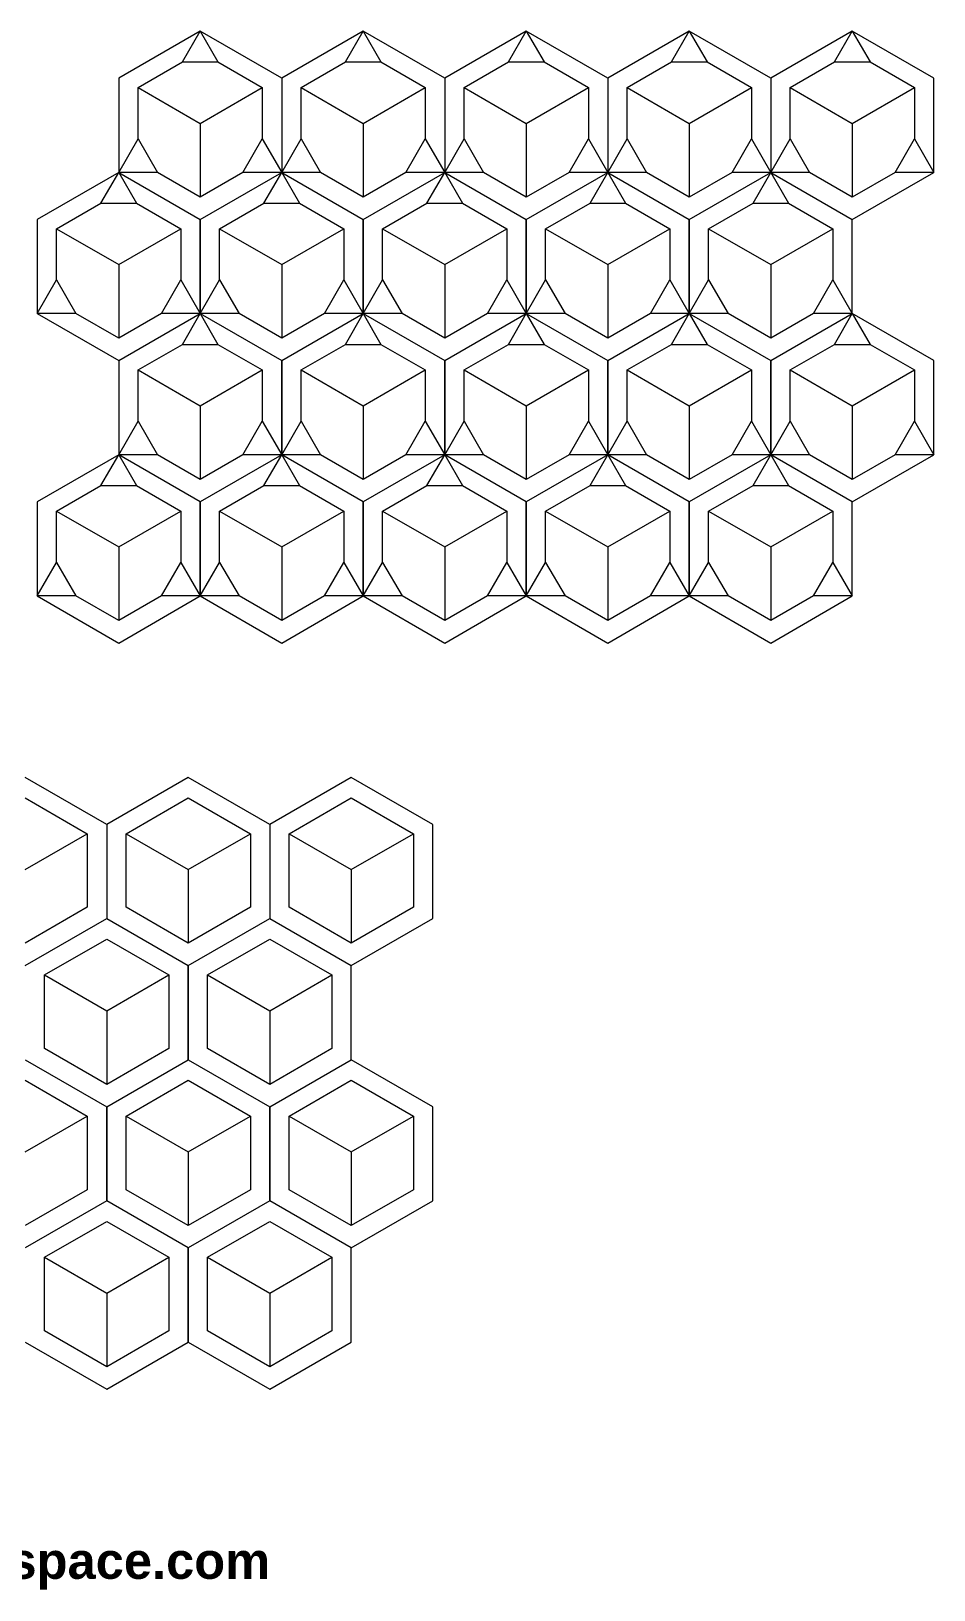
# Model space of a CAD drawing. Header units: millimetres. Extents: x -95 to 101, y -18 to 157.
# Drawn here: x 0.9 to 100.5, y -18.2 to 153.8 of the extents above; entities that cross this region are included whole.
import ezdxf

# ---------------------------------------------------------------- set-up
doc = ezdxf.new("R2010")
doc.units = ezdxf.units.MM
doc.header["$MEASUREMENT"] = 0
doc.layers.add('Default', color=7, linetype='Continuous')

msp = doc.modelspace()

# ---------------------------------------------------------------- linework, layer by layer
at = {"layer": 'Default', "lineweight": 9}
for points in [[(19.55, 153.83), (19.55, 153.83), (10.55, 148.64), (10.55, 148.64)], [(17.59, 150.44), (17.59, 150.44), (19.55, 153.83), (19.55, 153.83)], [(19.55, 153.83), (19.55, 153.83), (21.51, 150.44), (21.51, 150.44)], [(28.54, 148.64), (28.54, 148.64), (19.55, 153.83), (19.55, 153.83)], [(37.54, 153.83), (37.54, 153.83), (28.54, 148.64), (28.54, 148.64)], [(35.58, 150.44), (35.58, 150.44), (37.54, 153.83), (37.54, 153.83)], [(37.54, 153.83), (37.54, 153.83), (39.5, 150.44), (39.5, 150.44)], [(46.53, 148.64), (46.53, 148.64), (37.54, 153.83), (37.54, 153.83)], [(55.53, 153.83), (55.53, 153.83), (46.53, 148.64), (46.53, 148.64)], [(53.57, 150.44), (53.57, 150.44), (55.53, 153.83), (55.53, 153.83)], [(55.53, 153.83), (55.53, 153.83), (57.49, 150.44), (57.49, 150.44)], [(64.53, 148.64), (64.53, 148.64), (55.53, 153.83), (55.53, 153.83)], [(73.52, 153.83), (73.52, 153.83), (64.53, 148.64), (64.53, 148.64)], [(71.56, 150.44), (71.56, 150.44), (73.52, 153.83), (73.52, 153.83)], [(73.52, 153.83), (73.52, 153.83), (75.48, 150.44), (75.48, 150.44)], [(82.52, 148.64), (82.52, 148.64), (73.52, 153.83), (73.52, 153.83)], [(91.51, 153.83), (91.51, 153.83), (82.52, 148.64), (82.52, 148.64)], [(89.55, 150.44), (89.55, 150.44), (91.51, 153.83), (91.51, 153.83)], [(91.51, 153.83), (91.51, 153.83), (93.47, 150.44), (93.47, 150.44)], [(100.51, 148.64), (100.51, 148.64), (91.51, 153.83), (91.51, 153.83)], [(12.69, 147.61), (12.69, 147.61), (17.59, 150.44), (17.59, 150.44)], [(17.59, 150.44), (17.59, 150.44), (21.51, 150.44), (21.51, 150.44)], [(21.51, 150.44), (21.51, 150.44), (26.4, 147.61), (26.4, 147.61)], [(30.68, 147.61), (30.68, 147.61), (35.58, 150.44), (35.58, 150.44)], [(35.58, 150.44), (35.58, 150.44), (39.5, 150.44), (39.5, 150.44)], [(39.5, 150.44), (39.5, 150.44), (44.39, 147.61), (44.39, 147.61)], [(48.67, 147.61), (48.67, 147.61), (53.57, 150.44), (53.57, 150.44)], [(53.57, 150.44), (53.57, 150.44), (57.49, 150.44), (57.49, 150.44)], [(57.49, 150.44), (57.49, 150.44), (62.39, 147.61), (62.39, 147.61)], [(66.67, 147.61), (66.67, 147.61), (71.56, 150.44), (71.56, 150.44)], [(71.56, 150.44), (71.56, 150.44), (75.48, 150.44), (75.48, 150.44)], [(75.48, 150.44), (75.48, 150.44), (80.38, 147.61), (80.38, 147.61)], [(84.66, 147.61), (84.66, 147.61), (89.55, 150.44), (89.55, 150.44)], [(89.55, 150.44), (89.55, 150.44), (93.47, 150.44), (93.47, 150.44)], [(93.47, 150.44), (93.47, 150.44), (98.37, 147.61), (98.37, 147.61)], [(10.55, 148.64), (10.55, 148.64), (10.55, 138.25), (10.55, 138.25)], [(28.54, 148.64), (28.54, 148.64), (28.54, 138.25), (28.54, 138.25)], [(46.53, 148.64), (46.53, 148.64), (46.53, 138.25), (46.53, 138.25)], [(64.53, 148.64), (64.53, 148.64), (64.53, 138.25), (64.53, 138.25)], [(82.52, 148.64), (82.52, 148.64), (82.52, 138.25), (82.52, 138.25)], [(100.51, 138.25), (100.51, 138.25), (100.51, 148.64), (100.51, 148.64)], [(12.69, 141.96), (12.69, 141.96), (12.69, 147.61), (12.69, 147.61)], [(12.69, 147.61), (12.69, 147.61), (19.55, 143.65), (19.55, 143.65)], [(19.55, 143.65), (19.55, 143.65), (26.4, 147.61), (26.4, 147.61)], [(26.4, 147.61), (26.4, 147.61), (26.4, 141.96), (26.4, 141.96)], [(30.68, 141.96), (30.68, 141.96), (30.68, 147.61), (30.68, 147.61)], [(30.68, 147.61), (30.68, 147.61), (37.54, 143.65), (37.54, 143.65)], [(37.54, 143.65), (37.54, 143.65), (44.39, 147.61), (44.39, 147.61)], [(44.39, 147.61), (44.39, 147.61), (44.39, 141.96), (44.39, 141.96)], [(48.67, 141.96), (48.67, 141.96), (48.67, 147.61), (48.67, 147.61)], [(48.67, 147.61), (48.67, 147.61), (55.53, 143.65), (55.53, 143.65)], [(55.53, 143.65), (55.53, 143.65), (62.39, 147.61), (62.39, 147.61)], [(62.39, 147.61), (62.39, 147.61), (62.39, 141.96), (62.39, 141.96)], [(66.67, 141.96), (66.67, 141.96), (66.67, 147.61), (66.67, 147.61)], [(66.67, 147.61), (66.67, 147.61), (73.52, 143.65), (73.52, 143.65)], [(73.52, 143.65), (73.52, 143.65), (80.38, 147.61), (80.38, 147.61)], [(80.38, 147.61), (80.38, 147.61), (80.38, 141.96), (80.38, 141.96)], [(84.66, 141.96), (84.66, 141.96), (84.66, 147.61), (84.66, 147.61)], [(84.66, 147.61), (84.66, 147.61), (91.51, 143.65), (91.51, 143.65)], [(91.51, 143.65), (91.51, 143.65), (98.37, 147.61), (98.37, 147.61)], [(98.37, 147.61), (98.37, 147.61), (98.37, 141.96), (98.37, 141.96)], [(19.55, 143.65), (19.55, 143.65), (19.55, 135.53), (19.55, 135.53)], [(37.54, 143.65), (37.54, 143.65), (37.54, 135.53), (37.54, 135.53)], [(55.53, 143.65), (55.53, 143.65), (55.53, 135.53), (55.53, 135.53)], [(73.52, 143.65), (73.52, 143.65), (73.52, 135.53), (73.52, 135.53)], [(91.51, 143.65), (91.51, 143.65), (91.51, 135.53), (91.51, 135.53)], [(10.55, 138.25), (10.55, 138.25), (12.69, 141.96), (12.69, 141.96)], [(12.69, 141.96), (12.69, 141.96), (14.83, 138.25), (14.83, 138.25)], [(24.26, 138.25), (24.26, 138.25), (26.4, 141.96), (26.4, 141.96)], [(26.4, 141.96), (26.4, 141.96), (28.54, 138.25), (28.54, 138.25)], [(28.54, 138.25), (28.54, 138.25), (30.68, 141.96), (30.68, 141.96)], [(30.68, 141.96), (30.68, 141.96), (32.82, 138.25), (32.82, 138.25)], [(42.25, 138.25), (42.25, 138.25), (44.39, 141.96), (44.39, 141.96)], [(44.39, 141.96), (44.39, 141.96), (46.53, 138.25), (46.53, 138.25)], [(46.53, 138.25), (46.53, 138.25), (48.67, 141.96), (48.67, 141.96)], [(48.67, 141.96), (48.67, 141.96), (50.81, 138.25), (50.81, 138.25)], [(60.25, 138.25), (60.25, 138.25), (62.39, 141.96), (62.39, 141.96)], [(62.39, 141.96), (62.39, 141.96), (64.53, 138.25), (64.53, 138.25)], [(64.53, 138.25), (64.53, 138.25), (66.67, 141.96), (66.67, 141.96)], [(66.67, 141.96), (66.67, 141.96), (68.81, 138.25), (68.81, 138.25)], [(78.24, 138.25), (78.24, 138.25), (80.38, 141.96), (80.38, 141.96)], [(80.38, 141.96), (80.38, 141.96), (82.52, 138.25), (82.52, 138.25)], [(82.52, 138.25), (82.52, 138.25), (84.66, 141.96), (84.66, 141.96)], [(84.66, 141.96), (84.66, 141.96), (86.8, 138.25), (86.8, 138.25)], [(96.23, 138.25), (96.23, 138.25), (98.37, 141.96), (98.37, 141.96)], [(98.37, 141.96), (98.37, 141.96), (100.51, 138.25), (100.51, 138.25)], [(10.55, 138.25), (10.55, 138.25), (1.56, 133.06), (1.56, 133.06)], [(8.59, 134.86), (8.59, 134.86), (10.55, 138.25), (10.55, 138.25)], [(10.55, 138.25), (10.55, 138.25), (19.55, 133.06), (19.55, 133.06)], [(14.83, 138.25), (14.83, 138.25), (10.55, 138.25), (10.55, 138.25)], [(10.55, 138.25), (10.55, 138.25), (12.51, 134.86), (12.51, 134.86)], [(19.55, 135.53), (19.55, 135.53), (14.83, 138.25), (14.83, 138.25)], [(19.55, 133.06), (19.55, 133.06), (28.54, 138.25), (28.54, 138.25)], [(24.26, 138.25), (24.26, 138.25), (19.55, 135.53), (19.55, 135.53)], [(28.54, 138.25), (28.54, 138.25), (24.26, 138.25), (24.26, 138.25)], [(26.58, 134.86), (26.58, 134.86), (28.54, 138.25), (28.54, 138.25)], [(28.54, 138.25), (28.54, 138.25), (37.54, 133.06), (37.54, 133.06)], [(32.82, 138.25), (32.82, 138.25), (28.54, 138.25), (28.54, 138.25)], [(28.54, 138.25), (28.54, 138.25), (30.5, 134.86), (30.5, 134.86)], [(37.54, 135.53), (37.54, 135.53), (32.82, 138.25), (32.82, 138.25)], [(37.54, 133.06), (37.54, 133.06), (46.53, 138.25), (46.53, 138.25)], [(42.25, 138.25), (42.25, 138.25), (37.54, 135.53), (37.54, 135.53)], [(46.53, 138.25), (46.53, 138.25), (42.25, 138.25), (42.25, 138.25)], [(44.57, 134.86), (44.57, 134.86), (46.53, 138.25), (46.53, 138.25)], [(46.53, 138.25), (46.53, 138.25), (55.53, 133.06), (55.53, 133.06)], [(50.81, 138.25), (50.81, 138.25), (46.53, 138.25), (46.53, 138.25)], [(46.53, 138.25), (46.53, 138.25), (48.49, 134.86), (48.49, 134.86)], [(55.53, 135.53), (55.53, 135.53), (50.81, 138.25), (50.81, 138.25)], [(55.53, 133.06), (55.53, 133.06), (64.53, 138.25), (64.53, 138.25)], [(60.25, 138.25), (60.25, 138.25), (55.53, 135.53), (55.53, 135.53)], [(64.53, 138.25), (64.53, 138.25), (60.25, 138.25), (60.25, 138.25)], [(62.57, 134.86), (62.57, 134.86), (64.53, 138.25), (64.53, 138.25)], [(64.53, 138.25), (64.53, 138.25), (73.52, 133.06), (73.52, 133.06)], [(68.81, 138.25), (68.81, 138.25), (64.53, 138.25), (64.53, 138.25)], [(64.53, 138.25), (64.53, 138.25), (66.49, 134.86), (66.49, 134.86)], [(73.52, 135.53), (73.52, 135.53), (68.81, 138.25), (68.81, 138.25)], [(73.52, 133.06), (73.52, 133.06), (82.52, 138.25), (82.52, 138.25)], [(78.24, 138.25), (78.24, 138.25), (73.52, 135.53), (73.52, 135.53)], [(82.52, 138.25), (82.52, 138.25), (78.24, 138.25), (78.24, 138.25)], [(80.56, 134.86), (80.56, 134.86), (82.52, 138.25), (82.52, 138.25)], [(82.52, 138.25), (82.52, 138.25), (91.51, 133.06), (91.51, 133.06)], [(86.8, 138.25), (86.8, 138.25), (82.52, 138.25), (82.52, 138.25)], [(82.52, 138.25), (82.52, 138.25), (84.48, 134.86), (84.48, 134.86)], [(91.51, 135.53), (91.51, 135.53), (86.8, 138.25), (86.8, 138.25)], [(96.23, 138.25), (96.23, 138.25), (91.51, 135.53), (91.51, 135.53)], [(91.51, 133.06), (91.51, 133.06), (100.51, 138.25), (100.51, 138.25)], [(100.51, 138.25), (100.51, 138.25), (96.23, 138.25), (96.23, 138.25)], [(3.7, 132.03), (3.7, 132.03), (8.59, 134.86), (8.59, 134.86)], [(8.59, 134.86), (8.59, 134.86), (12.51, 134.86), (12.51, 134.86)], [(12.51, 134.86), (12.51, 134.86), (17.41, 132.03), (17.41, 132.03)], [(21.69, 132.03), (21.69, 132.03), (26.58, 134.86), (26.58, 134.86)], [(26.58, 134.86), (26.58, 134.86), (30.5, 134.86), (30.5, 134.86)], [(30.5, 134.86), (30.5, 134.86), (35.4, 132.03), (35.4, 132.03)], [(39.68, 132.03), (39.68, 132.03), (44.57, 134.86), (44.57, 134.86)], [(44.57, 134.86), (44.57, 134.86), (48.49, 134.86), (48.49, 134.86)], [(48.49, 134.86), (48.49, 134.86), (53.39, 132.03), (53.39, 132.03)], [(57.67, 132.03), (57.67, 132.03), (62.57, 134.86), (62.57, 134.86)], [(62.57, 134.86), (62.57, 134.86), (66.49, 134.86), (66.49, 134.86)], [(66.49, 134.86), (66.49, 134.86), (71.38, 132.03), (71.38, 132.03)], [(75.66, 132.03), (75.66, 132.03), (80.56, 134.86), (80.56, 134.86)], [(80.56, 134.86), (80.56, 134.86), (84.48, 134.86), (84.48, 134.86)], [(84.48, 134.86), (84.48, 134.86), (89.37, 132.03), (89.37, 132.03)], [(1.56, 133.06), (1.56, 133.06), (1.56, 122.67), (1.56, 122.67)], [(19.55, 122.67), (19.55, 122.67), (19.55, 133.06), (19.55, 133.06)], [(19.55, 133.06), (19.55, 133.06), (19.55, 122.67), (19.55, 122.67)], [(37.54, 122.67), (37.54, 122.67), (37.54, 133.06), (37.54, 133.06)], [(37.54, 133.06), (37.54, 133.06), (37.54, 122.67), (37.54, 122.67)], [(55.53, 122.67), (55.53, 122.67), (55.53, 133.06), (55.53, 133.06)], [(55.53, 133.06), (55.53, 133.06), (55.53, 122.67), (55.53, 122.67)], [(73.52, 122.67), (73.52, 122.67), (73.52, 133.06), (73.52, 133.06)], [(73.52, 133.06), (73.52, 133.06), (73.52, 122.67), (73.52, 122.67)], [(91.51, 122.67), (91.51, 122.67), (91.51, 133.06), (91.51, 133.06)], [(3.7, 126.38), (3.7, 126.38), (3.7, 132.03), (3.7, 132.03)], [(3.7, 132.03), (3.7, 132.03), (10.55, 128.07), (10.55, 128.07)], [(10.55, 128.07), (10.55, 128.07), (17.41, 132.03), (17.41, 132.03)], [(17.41, 132.03), (17.41, 132.03), (17.41, 126.38), (17.41, 126.38)], [(21.69, 126.38), (21.69, 126.38), (21.69, 132.03), (21.69, 132.03)], [(21.69, 132.03), (21.69, 132.03), (28.54, 128.07), (28.54, 128.07)], [(28.54, 128.07), (28.54, 128.07), (35.4, 132.03), (35.4, 132.03)], [(35.4, 132.03), (35.4, 132.03), (35.4, 126.38), (35.4, 126.38)], [(39.68, 126.38), (39.68, 126.38), (39.68, 132.03), (39.68, 132.03)], [(39.68, 132.03), (39.68, 132.03), (46.53, 128.07), (46.53, 128.07)], [(46.53, 128.07), (46.53, 128.07), (53.39, 132.03), (53.39, 132.03)], [(53.39, 132.03), (53.39, 132.03), (53.39, 126.38), (53.39, 126.38)], [(57.67, 126.38), (57.67, 126.38), (57.67, 132.03), (57.67, 132.03)], [(57.67, 132.03), (57.67, 132.03), (64.53, 128.07), (64.53, 128.07)], [(64.53, 128.07), (64.53, 128.07), (71.38, 132.03), (71.38, 132.03)], [(71.38, 132.03), (71.38, 132.03), (71.38, 126.38), (71.38, 126.38)], [(75.66, 126.38), (75.66, 126.38), (75.66, 132.03), (75.66, 132.03)], [(75.66, 132.03), (75.66, 132.03), (82.52, 128.07), (82.52, 128.07)], [(82.52, 128.07), (82.52, 128.07), (89.37, 132.03), (89.37, 132.03)], [(89.37, 132.03), (89.37, 132.03), (89.37, 126.38), (89.37, 126.38)], [(10.55, 128.07), (10.55, 128.07), (10.55, 119.95), (10.55, 119.95)], [(28.54, 128.07), (28.54, 128.07), (28.54, 119.95), (28.54, 119.95)], [(46.53, 128.07), (46.53, 128.07), (46.53, 119.95), (46.53, 119.95)], [(64.53, 128.07), (64.53, 128.07), (64.53, 119.95), (64.53, 119.95)], [(82.52, 128.07), (82.52, 128.07), (82.52, 119.95), (82.52, 119.95)], [(1.56, 122.67), (1.56, 122.67), (3.7, 126.38), (3.7, 126.38)], [(3.7, 126.38), (3.7, 126.38), (5.84, 122.67), (5.84, 122.67)], [(15.27, 122.67), (15.27, 122.67), (17.41, 126.38), (17.41, 126.38)], [(17.41, 126.38), (17.41, 126.38), (19.55, 122.67), (19.55, 122.67)], [(19.55, 122.67), (19.55, 122.67), (21.69, 126.38), (21.69, 126.38)], [(21.69, 126.38), (21.69, 126.38), (23.83, 122.67), (23.83, 122.67)], [(33.26, 122.67), (33.26, 122.67), (35.4, 126.38), (35.4, 126.38)], [(35.4, 126.38), (35.4, 126.38), (37.54, 122.67), (37.54, 122.67)], [(37.54, 122.67), (37.54, 122.67), (39.68, 126.38), (39.68, 126.38)], [(39.68, 126.38), (39.68, 126.38), (41.82, 122.67), (41.82, 122.67)], [(51.25, 122.67), (51.25, 122.67), (53.39, 126.38), (53.39, 126.38)], [(53.39, 126.38), (53.39, 126.38), (55.53, 122.67), (55.53, 122.67)], [(55.53, 122.67), (55.53, 122.67), (57.67, 126.38), (57.67, 126.38)], [(57.67, 126.38), (57.67, 126.38), (59.81, 122.67), (59.81, 122.67)], [(69.24, 122.67), (69.24, 122.67), (71.38, 126.38), (71.38, 126.38)], [(71.38, 126.38), (71.38, 126.38), (73.52, 122.67), (73.52, 122.67)], [(73.52, 122.67), (73.52, 122.67), (75.66, 126.38), (75.66, 126.38)], [(75.66, 126.38), (75.66, 126.38), (77.8, 122.67), (77.8, 122.67)], [(87.23, 122.67), (87.23, 122.67), (89.37, 126.38), (89.37, 126.38)], [(89.37, 126.38), (89.37, 126.38), (91.51, 122.67), (91.51, 122.67)], [(5.84, 122.67), (5.84, 122.67), (1.56, 122.67), (1.56, 122.67)], [(1.56, 122.67), (1.56, 122.67), (10.55, 117.47), (10.55, 117.47)], [(10.55, 119.95), (10.55, 119.95), (5.84, 122.67), (5.84, 122.67)], [(10.55, 117.47), (10.55, 117.47), (19.55, 122.67), (19.55, 122.67)], [(15.27, 122.67), (15.27, 122.67), (10.55, 119.95), (10.55, 119.95)], [(19.55, 122.67), (19.55, 122.67), (15.27, 122.67), (15.27, 122.67)], [(17.59, 119.27), (17.59, 119.27), (19.55, 122.67), (19.55, 122.67)], [(19.55, 122.67), (19.55, 122.67), (28.54, 117.47), (28.54, 117.47)], [(23.83, 122.67), (23.83, 122.67), (19.55, 122.67), (19.55, 122.67)], [(19.55, 122.67), (19.55, 122.67), (21.51, 119.27), (21.51, 119.27)], [(28.54, 119.95), (28.54, 119.95), (23.83, 122.67), (23.83, 122.67)], [(28.54, 117.47), (28.54, 117.47), (37.54, 122.67), (37.54, 122.67)], [(33.26, 122.67), (33.26, 122.67), (28.54, 119.95), (28.54, 119.95)], [(37.54, 122.67), (37.54, 122.67), (33.26, 122.67), (33.26, 122.67)], [(35.58, 119.27), (35.58, 119.27), (37.54, 122.67), (37.54, 122.67)], [(37.54, 122.67), (37.54, 122.67), (46.53, 117.47), (46.53, 117.47)], [(41.82, 122.67), (41.82, 122.67), (37.54, 122.67), (37.54, 122.67)], [(37.54, 122.67), (37.54, 122.67), (39.5, 119.27), (39.5, 119.27)], [(46.53, 119.95), (46.53, 119.95), (41.82, 122.67), (41.82, 122.67)], [(46.53, 117.47), (46.53, 117.47), (55.53, 122.67), (55.53, 122.67)], [(51.25, 122.67), (51.25, 122.67), (46.53, 119.95), (46.53, 119.95)], [(55.53, 122.67), (55.53, 122.67), (51.25, 122.67), (51.25, 122.67)], [(53.57, 119.27), (53.57, 119.27), (55.53, 122.67), (55.53, 122.67)], [(55.53, 122.67), (55.53, 122.67), (64.53, 117.47), (64.53, 117.47)], [(59.81, 122.67), (59.81, 122.67), (55.53, 122.67), (55.53, 122.67)], [(55.53, 122.67), (55.53, 122.67), (57.49, 119.27), (57.49, 119.27)], [(64.53, 119.95), (64.53, 119.95), (59.81, 122.67), (59.81, 122.67)], [(64.53, 117.47), (64.53, 117.47), (73.52, 122.67), (73.52, 122.67)], [(69.24, 122.67), (69.24, 122.67), (64.53, 119.95), (64.53, 119.95)], [(73.52, 122.67), (73.52, 122.67), (69.24, 122.67), (69.24, 122.67)], [(71.56, 119.27), (71.56, 119.27), (73.52, 122.67), (73.52, 122.67)], [(73.52, 122.67), (73.52, 122.67), (82.52, 117.47), (82.52, 117.47)], [(77.8, 122.67), (77.8, 122.67), (73.52, 122.67), (73.52, 122.67)], [(73.52, 122.67), (73.52, 122.67), (75.48, 119.27), (75.48, 119.27)], [(82.52, 119.95), (82.52, 119.95), (77.8, 122.67), (77.8, 122.67)], [(82.52, 117.47), (82.52, 117.47), (91.51, 122.67), (91.51, 122.67)], [(87.23, 122.67), (87.23, 122.67), (82.52, 119.95), (82.52, 119.95)], [(91.51, 122.67), (91.51, 122.67), (87.23, 122.67), (87.23, 122.67)], [(89.55, 119.27), (89.55, 119.27), (91.51, 122.67), (91.51, 122.67)], [(91.51, 122.67), (91.51, 122.67), (93.47, 119.27), (93.47, 119.27)], [(100.51, 117.47), (100.51, 117.47), (91.51, 122.67), (91.51, 122.67)], [(12.69, 116.45), (12.69, 116.45), (17.59, 119.27), (17.59, 119.27)], [(17.59, 119.27), (17.59, 119.27), (21.51, 119.27), (21.51, 119.27)], [(21.51, 119.27), (21.51, 119.27), (26.4, 116.45), (26.4, 116.45)], [(30.68, 116.45), (30.68, 116.45), (35.58, 119.27), (35.58, 119.27)], [(35.58, 119.27), (35.58, 119.27), (39.5, 119.27), (39.5, 119.27)], [(39.5, 119.27), (39.5, 119.27), (44.39, 116.45), (44.39, 116.45)], [(48.67, 116.45), (48.67, 116.45), (53.57, 119.27), (53.57, 119.27)], [(53.57, 119.27), (53.57, 119.27), (57.49, 119.27), (57.49, 119.27)], [(57.49, 119.27), (57.49, 119.27), (62.39, 116.45), (62.39, 116.45)], [(66.67, 116.45), (66.67, 116.45), (71.56, 119.27), (71.56, 119.27)], [(71.56, 119.27), (71.56, 119.27), (75.48, 119.27), (75.48, 119.27)], [(75.48, 119.27), (75.48, 119.27), (80.38, 116.45), (80.38, 116.45)], [(84.66, 116.45), (84.66, 116.45), (89.55, 119.27), (89.55, 119.27)], [(89.55, 119.27), (89.55, 119.27), (93.47, 119.27), (93.47, 119.27)], [(93.47, 119.27), (93.47, 119.27), (98.37, 116.45), (98.37, 116.45)], [(10.55, 117.47), (10.55, 117.47), (10.55, 107.09), (10.55, 107.09)], [(28.54, 107.09), (28.54, 107.09), (28.54, 117.47), (28.54, 117.47)], [(28.54, 117.47), (28.54, 117.47), (28.54, 107.09), (28.54, 107.09)], [(46.53, 107.09), (46.53, 107.09), (46.53, 117.47), (46.53, 117.47)], [(46.53, 117.47), (46.53, 117.47), (46.53, 107.09), (46.53, 107.09)], [(64.53, 107.09), (64.53, 107.09), (64.53, 117.47), (64.53, 117.47)], [(64.53, 117.47), (64.53, 117.47), (64.53, 107.09), (64.53, 107.09)], [(82.52, 107.09), (82.52, 107.09), (82.52, 117.47), (82.52, 117.47)], [(82.52, 117.47), (82.52, 117.47), (82.52, 107.09), (82.52, 107.09)], [(100.51, 107.09), (100.51, 107.09), (100.51, 117.47), (100.51, 117.47)], [(12.69, 110.79), (12.69, 110.79), (12.69, 116.45), (12.69, 116.45)], [(12.69, 116.45), (12.69, 116.45), (19.55, 112.49), (19.55, 112.49)], [(19.55, 112.49), (19.55, 112.49), (26.4, 116.45), (26.4, 116.45)], [(26.4, 116.45), (26.4, 116.45), (26.4, 110.79), (26.4, 110.79)], [(30.68, 110.79), (30.68, 110.79), (30.68, 116.45), (30.68, 116.45)], [(30.68, 116.45), (30.68, 116.45), (37.54, 112.49), (37.54, 112.49)], [(37.54, 112.49), (37.54, 112.49), (44.39, 116.45), (44.39, 116.45)], [(44.39, 116.45), (44.39, 116.45), (44.39, 110.79), (44.39, 110.79)], [(48.67, 110.79), (48.67, 110.79), (48.67, 116.45), (48.67, 116.45)], [(48.67, 116.45), (48.67, 116.45), (55.53, 112.49), (55.53, 112.49)], [(55.53, 112.49), (55.53, 112.49), (62.39, 116.45), (62.39, 116.45)], [(62.39, 116.45), (62.39, 116.45), (62.39, 110.79), (62.39, 110.79)], [(66.67, 110.79), (66.67, 110.79), (66.67, 116.45), (66.67, 116.45)], [(66.67, 116.45), (66.67, 116.45), (73.52, 112.49), (73.52, 112.49)], [(73.52, 112.49), (73.52, 112.49), (80.38, 116.45), (80.38, 116.45)], [(80.38, 116.45), (80.38, 116.45), (80.38, 110.79), (80.38, 110.79)], [(84.66, 110.79), (84.66, 110.79), (84.66, 116.45), (84.66, 116.45)], [(84.66, 116.45), (84.66, 116.45), (91.51, 112.49), (91.51, 112.49)], [(91.51, 112.49), (91.51, 112.49), (98.37, 116.45), (98.37, 116.45)], [(98.37, 116.45), (98.37, 116.45), (98.37, 110.79), (98.37, 110.79)], [(19.55, 112.49), (19.55, 112.49), (19.55, 104.37), (19.55, 104.37)], [(37.54, 112.49), (37.54, 112.49), (37.54, 104.37), (37.54, 104.37)], [(55.53, 112.49), (55.53, 112.49), (55.53, 104.37), (55.53, 104.37)], [(73.52, 112.49), (73.52, 112.49), (73.52, 104.37), (73.52, 104.37)], [(91.51, 112.49), (91.51, 112.49), (91.51, 104.37), (91.51, 104.37)], [(10.55, 107.09), (10.55, 107.09), (12.69, 110.79), (12.69, 110.79)], [(12.69, 110.79), (12.69, 110.79), (14.83, 107.09), (14.83, 107.09)], [(24.26, 107.09), (24.26, 107.09), (26.4, 110.79), (26.4, 110.79)], [(26.4, 110.79), (26.4, 110.79), (28.54, 107.09), (28.54, 107.09)], [(28.54, 107.09), (28.54, 107.09), (30.68, 110.79), (30.68, 110.79)], [(30.68, 110.79), (30.68, 110.79), (32.82, 107.09), (32.82, 107.09)], [(42.25, 107.09), (42.25, 107.09), (44.39, 110.79), (44.39, 110.79)], [(44.39, 110.79), (44.39, 110.79), (46.53, 107.09), (46.53, 107.09)], [(46.53, 107.09), (46.53, 107.09), (48.67, 110.79), (48.67, 110.79)], [(48.67, 110.79), (48.67, 110.79), (50.81, 107.09), (50.81, 107.09)], [(60.25, 107.09), (60.25, 107.09), (62.39, 110.79), (62.39, 110.79)], [(62.39, 110.79), (62.39, 110.79), (64.53, 107.09), (64.53, 107.09)], [(64.53, 107.09), (64.53, 107.09), (66.67, 110.79), (66.67, 110.79)], [(66.67, 110.79), (66.67, 110.79), (68.81, 107.09), (68.81, 107.09)], [(78.24, 107.09), (78.24, 107.09), (80.38, 110.79), (80.38, 110.79)], [(80.38, 110.79), (80.38, 110.79), (82.52, 107.09), (82.52, 107.09)], [(82.52, 107.09), (82.52, 107.09), (84.66, 110.79), (84.66, 110.79)], [(84.66, 110.79), (84.66, 110.79), (86.8, 107.09), (86.8, 107.09)], [(96.23, 107.09), (96.23, 107.09), (98.37, 110.79), (98.37, 110.79)], [(98.37, 110.79), (98.37, 110.79), (100.51, 107.09), (100.51, 107.09)], [(10.55, 107.09), (10.55, 107.09), (1.56, 101.89), (1.56, 101.89)], [(8.59, 103.69), (8.59, 103.69), (10.55, 107.09), (10.55, 107.09)], [(19.55, 101.89), (19.55, 101.89), (10.55, 107.09), (10.55, 107.09)], [(14.83, 107.09), (14.83, 107.09), (10.55, 107.09), (10.55, 107.09)], [(10.55, 107.09), (10.55, 107.09), (12.51, 103.69), (12.51, 103.69)], [(19.55, 104.37), (19.55, 104.37), (14.83, 107.09), (14.83, 107.09)], [(28.54, 107.09), (28.54, 107.09), (19.55, 101.89), (19.55, 101.89)], [(24.26, 107.09), (24.26, 107.09), (19.55, 104.37), (19.55, 104.37)], [(28.54, 107.09), (28.54, 107.09), (24.26, 107.09), (24.26, 107.09)], [(26.58, 103.69), (26.58, 103.69), (28.54, 107.09), (28.54, 107.09)], [(37.54, 101.89), (37.54, 101.89), (28.54, 107.09), (28.54, 107.09)], [(32.82, 107.09), (32.82, 107.09), (28.54, 107.09), (28.54, 107.09)], [(28.54, 107.09), (28.54, 107.09), (30.5, 103.69), (30.5, 103.69)], [(37.54, 104.37), (37.54, 104.37), (32.82, 107.09), (32.82, 107.09)], [(46.53, 107.09), (46.53, 107.09), (37.54, 101.89), (37.54, 101.89)], [(42.25, 107.09), (42.25, 107.09), (37.54, 104.37), (37.54, 104.37)], [(46.53, 107.09), (46.53, 107.09), (42.25, 107.09), (42.25, 107.09)], [(44.57, 103.69), (44.57, 103.69), (46.53, 107.09), (46.53, 107.09)], [(55.53, 101.89), (55.53, 101.89), (46.53, 107.09), (46.53, 107.09)], [(50.81, 107.09), (50.81, 107.09), (46.53, 107.09), (46.53, 107.09)], [(46.53, 107.09), (46.53, 107.09), (48.49, 103.69), (48.49, 103.69)], [(55.53, 104.37), (55.53, 104.37), (50.81, 107.09), (50.81, 107.09)], [(64.53, 107.09), (64.53, 107.09), (55.53, 101.89), (55.53, 101.89)], [(60.25, 107.09), (60.25, 107.09), (55.53, 104.37), (55.53, 104.37)], [(64.53, 107.09), (64.53, 107.09), (60.25, 107.09), (60.25, 107.09)], [(62.57, 103.69), (62.57, 103.69), (64.53, 107.09), (64.53, 107.09)], [(73.52, 101.89), (73.52, 101.89), (64.53, 107.09), (64.53, 107.09)], [(68.81, 107.09), (68.81, 107.09), (64.53, 107.09), (64.53, 107.09)], [(64.53, 107.09), (64.53, 107.09), (66.49, 103.69), (66.49, 103.69)], [(73.52, 104.37), (73.52, 104.37), (68.81, 107.09), (68.81, 107.09)], [(82.52, 107.09), (82.52, 107.09), (73.52, 101.89), (73.52, 101.89)], [(78.24, 107.09), (78.24, 107.09), (73.52, 104.37), (73.52, 104.37)], [(82.52, 107.09), (82.52, 107.09), (78.24, 107.09), (78.24, 107.09)], [(80.56, 103.69), (80.56, 103.69), (82.52, 107.09), (82.52, 107.09)], [(91.51, 101.89), (91.51, 101.89), (82.52, 107.09), (82.52, 107.09)], [(86.8, 107.09), (86.8, 107.09), (82.52, 107.09), (82.52, 107.09)], [(82.52, 107.09), (82.52, 107.09), (84.48, 103.69), (84.48, 103.69)], [(91.51, 104.37), (91.51, 104.37), (86.8, 107.09), (86.8, 107.09)], [(96.23, 107.09), (96.23, 107.09), (91.51, 104.37), (91.51, 104.37)], [(91.51, 101.89), (91.51, 101.89), (100.51, 107.09), (100.51, 107.09)], [(100.51, 107.09), (100.51, 107.09), (96.23, 107.09), (96.23, 107.09)], [(3.7, 100.87), (3.7, 100.87), (8.59, 103.69), (8.59, 103.69)], [(8.59, 103.69), (8.59, 103.69), (12.51, 103.69), (12.51, 103.69)], [(12.51, 103.69), (12.51, 103.69), (17.41, 100.87), (17.41, 100.87)], [(21.69, 100.87), (21.69, 100.87), (26.58, 103.69), (26.58, 103.69)], [(26.58, 103.69), (26.58, 103.69), (30.5, 103.69), (30.5, 103.69)], [(30.5, 103.69), (30.5, 103.69), (35.4, 100.87), (35.4, 100.87)], [(39.68, 100.87), (39.68, 100.87), (44.57, 103.69), (44.57, 103.69)], [(44.57, 103.69), (44.57, 103.69), (48.49, 103.69), (48.49, 103.69)], [(48.49, 103.69), (48.49, 103.69), (53.39, 100.87), (53.39, 100.87)], [(57.67, 100.87), (57.67, 100.87), (62.57, 103.69), (62.57, 103.69)], [(62.57, 103.69), (62.57, 103.69), (66.49, 103.69), (66.49, 103.69)], [(66.49, 103.69), (66.49, 103.69), (71.38, 100.87), (71.38, 100.87)], [(75.66, 100.87), (75.66, 100.87), (80.56, 103.69), (80.56, 103.69)], [(80.56, 103.69), (80.56, 103.69), (84.48, 103.69), (84.48, 103.69)], [(84.48, 103.69), (84.48, 103.69), (89.37, 100.87), (89.37, 100.87)], [(1.56, 101.89), (1.56, 101.89), (1.56, 91.51), (1.56, 91.51)], [(19.55, 91.51), (19.55, 91.51), (19.55, 101.89), (19.55, 101.89)], [(19.55, 101.89), (19.55, 101.89), (19.55, 91.51), (19.55, 91.51)], [(37.54, 91.51), (37.54, 91.51), (37.54, 101.89), (37.54, 101.89)], [(37.54, 101.89), (37.54, 101.89), (37.54, 91.51), (37.54, 91.51)], [(55.53, 91.51), (55.53, 91.51), (55.53, 101.89), (55.53, 101.89)], [(55.53, 101.89), (55.53, 101.89), (55.53, 91.51), (55.53, 91.51)], [(73.52, 91.51), (73.52, 91.51), (73.52, 101.89), (73.52, 101.89)], [(73.52, 101.89), (73.52, 101.89), (73.52, 91.51), (73.52, 91.51)], [(91.51, 91.51), (91.51, 91.51), (91.51, 101.89), (91.51, 101.89)], [(3.7, 95.21), (3.7, 95.21), (3.7, 100.87), (3.7, 100.87)], [(3.7, 100.87), (3.7, 100.87), (10.55, 96.91), (10.55, 96.91)], [(10.55, 96.91), (10.55, 96.91), (17.41, 100.87), (17.41, 100.87)], [(17.41, 100.87), (17.41, 100.87), (17.41, 95.21), (17.41, 95.21)], [(21.69, 95.21), (21.69, 95.21), (21.69, 100.87), (21.69, 100.87)], [(21.69, 100.87), (21.69, 100.87), (28.54, 96.91), (28.54, 96.91)], [(28.54, 96.91), (28.54, 96.91), (35.4, 100.87), (35.4, 100.87)], [(35.4, 100.87), (35.4, 100.87), (35.4, 95.21), (35.4, 95.21)], [(39.68, 95.21), (39.68, 95.21), (39.68, 100.87), (39.68, 100.87)], [(39.68, 100.87), (39.68, 100.87), (46.53, 96.91), (46.53, 96.91)], [(46.53, 96.91), (46.53, 96.91), (53.39, 100.87), (53.39, 100.87)], [(53.39, 100.87), (53.39, 100.87), (53.39, 95.21), (53.39, 95.21)], [(57.67, 95.21), (57.67, 95.21), (57.67, 100.87), (57.67, 100.87)], [(57.67, 100.87), (57.67, 100.87), (64.53, 96.91), (64.53, 96.91)], [(64.53, 96.91), (64.53, 96.91), (71.38, 100.87), (71.38, 100.87)], [(71.38, 100.87), (71.38, 100.87), (71.38, 95.21), (71.38, 95.21)], [(75.66, 95.21), (75.66, 95.21), (75.66, 100.87), (75.66, 100.87)], [(75.66, 100.87), (75.66, 100.87), (82.52, 96.91), (82.52, 96.91)], [(82.52, 96.91), (82.52, 96.91), (89.37, 100.87), (89.37, 100.87)], [(89.37, 100.87), (89.37, 100.87), (89.37, 95.21), (89.37, 95.21)], [(10.55, 96.91), (10.55, 96.91), (10.55, 88.78), (10.55, 88.78)], [(28.54, 96.91), (28.54, 96.91), (28.54, 88.78), (28.54, 88.78)], [(46.53, 96.91), (46.53, 96.91), (46.53, 88.78), (46.53, 88.78)], [(64.53, 96.91), (64.53, 96.91), (64.53, 88.78), (64.53, 88.78)], [(82.52, 96.91), (82.52, 96.91), (82.52, 88.78), (82.52, 88.78)], [(1.56, 91.51), (1.56, 91.51), (3.7, 95.21), (3.7, 95.21)], [(3.7, 95.21), (3.7, 95.21), (5.84, 91.51), (5.84, 91.51)], [(15.27, 91.51), (15.27, 91.51), (17.41, 95.21), (17.41, 95.21)], [(17.41, 95.21), (17.41, 95.21), (19.55, 91.51), (19.55, 91.51)], [(19.55, 91.51), (19.55, 91.51), (21.69, 95.21), (21.69, 95.21)], [(21.69, 95.21), (21.69, 95.21), (23.83, 91.51), (23.83, 91.51)], [(33.26, 91.51), (33.26, 91.51), (35.4, 95.21), (35.4, 95.21)], [(35.4, 95.21), (35.4, 95.21), (37.54, 91.51), (37.54, 91.51)], [(37.54, 91.51), (37.54, 91.51), (39.68, 95.21), (39.68, 95.21)], [(39.68, 95.21), (39.68, 95.21), (41.82, 91.51), (41.82, 91.51)], [(51.25, 91.51), (51.25, 91.51), (53.39, 95.21), (53.39, 95.21)], [(53.39, 95.21), (53.39, 95.21), (55.53, 91.51), (55.53, 91.51)], [(55.53, 91.51), (55.53, 91.51), (57.67, 95.21), (57.67, 95.21)], [(57.67, 95.21), (57.67, 95.21), (59.81, 91.51), (59.81, 91.51)], [(69.24, 91.51), (69.24, 91.51), (71.38, 95.21), (71.38, 95.21)], [(71.38, 95.21), (71.38, 95.21), (73.52, 91.51), (73.52, 91.51)], [(73.52, 91.51), (73.52, 91.51), (75.66, 95.21), (75.66, 95.21)], [(75.66, 95.21), (75.66, 95.21), (77.8, 91.51), (77.8, 91.51)], [(87.23, 91.51), (87.23, 91.51), (89.37, 95.21), (89.37, 95.21)], [(89.37, 95.21), (89.37, 95.21), (91.51, 91.51), (91.51, 91.51)], [(5.84, 91.51), (5.84, 91.51), (1.56, 91.51), (1.56, 91.51)], [(1.56, 91.51), (1.56, 91.51), (10.55, 86.31), (10.55, 86.31)], [(10.55, 88.78), (10.55, 88.78), (5.84, 91.51), (5.84, 91.51)], [(10.55, 86.31), (10.55, 86.31), (19.55, 91.51), (19.55, 91.51)], [(15.27, 91.51), (15.27, 91.51), (10.55, 88.78), (10.55, 88.78)], [(19.55, 91.51), (19.55, 91.51), (15.27, 91.51), (15.27, 91.51)], [(19.55, 91.51), (19.55, 91.51), (28.54, 86.31), (28.54, 86.31)], [(23.83, 91.51), (23.83, 91.51), (19.55, 91.51), (19.55, 91.51)], [(28.54, 88.78), (28.54, 88.78), (23.83, 91.51), (23.83, 91.51)], [(28.54, 86.31), (28.54, 86.31), (37.54, 91.51), (37.54, 91.51)], [(33.26, 91.51), (33.26, 91.51), (28.54, 88.78), (28.54, 88.78)], [(37.54, 91.51), (37.54, 91.51), (33.26, 91.51), (33.26, 91.51)], [(37.54, 91.51), (37.54, 91.51), (46.53, 86.31), (46.53, 86.31)], [(41.82, 91.51), (41.82, 91.51), (37.54, 91.51), (37.54, 91.51)], [(46.53, 88.78), (46.53, 88.78), (41.82, 91.51), (41.82, 91.51)], [(46.53, 86.31), (46.53, 86.31), (55.53, 91.51), (55.53, 91.51)], [(51.25, 91.51), (51.25, 91.51), (46.53, 88.78), (46.53, 88.78)], [(55.53, 91.51), (55.53, 91.51), (51.25, 91.51), (51.25, 91.51)], [(55.53, 91.51), (55.53, 91.51), (64.53, 86.31), (64.53, 86.31)], [(59.81, 91.51), (59.81, 91.51), (55.53, 91.51), (55.53, 91.51)], [(64.53, 88.78), (64.53, 88.78), (59.81, 91.51), (59.81, 91.51)], [(64.53, 86.31), (64.53, 86.31), (73.52, 91.51), (73.52, 91.51)], [(69.24, 91.51), (69.24, 91.51), (64.53, 88.78), (64.53, 88.78)], [(73.52, 91.51), (73.52, 91.51), (69.24, 91.51), (69.24, 91.51)], [(73.52, 91.51), (73.52, 91.51), (82.52, 86.31), (82.52, 86.31)], [(77.8, 91.51), (77.8, 91.51), (73.52, 91.51), (73.52, 91.51)], [(82.52, 88.78), (82.52, 88.78), (77.8, 91.51), (77.8, 91.51)], [(82.52, 86.31), (82.52, 86.31), (91.51, 91.51), (91.51, 91.51)], [(87.23, 91.51), (87.23, 91.51), (82.52, 88.78), (82.52, 88.78)], [(91.51, 91.51), (91.51, 91.51), (87.23, 91.51), (87.23, 91.51)], [(9.23, 66.29), (9.23, 66.29), (0.23, 71.48), (0.23, 71.48)], [(18.22, 71.48), (18.22, 71.48), (9.23, 66.29), (9.23, 66.29)], [(27.22, 66.29), (27.22, 66.29), (18.22, 71.48), (18.22, 71.48)], [(36.22, 71.48), (36.22, 71.48), (27.22, 66.29), (27.22, 66.29)], [(45.21, 66.29), (45.21, 66.29), (36.22, 71.48), (36.22, 71.48)], [(0.23, 69.22), (0.23, 69.22), (7.09, 65.26), (7.09, 65.26)], [(11.37, 65.26), (11.37, 65.26), (18.22, 69.22), (18.22, 69.22)], [(18.22, 69.22), (18.22, 69.22), (25.08, 65.26), (25.08, 65.26)], [(29.36, 65.26), (29.36, 65.26), (36.22, 69.22), (36.22, 69.22)], [(36.22, 69.22), (36.22, 69.22), (43.07, 65.26), (43.07, 65.26)], [(9.23, 66.29), (9.23, 66.29), (9.23, 55.9), (9.23, 55.9)], [(27.22, 66.29), (27.22, 66.29), (27.22, 55.9), (27.22, 55.9)], [(45.21, 55.9), (45.21, 55.9), (45.21, 66.29), (45.21, 66.29)], [(0.23, 61.31), (0.23, 61.31), (7.09, 65.26), (7.09, 65.26)], [(7.09, 65.26), (7.09, 65.26), (7.09, 57.14), (7.09, 57.14)], [(11.37, 57.14), (11.37, 57.14), (11.37, 65.26), (11.37, 65.26)], [(11.37, 65.26), (11.37, 65.26), (18.22, 61.31), (18.22, 61.31)], [(18.22, 61.31), (18.22, 61.31), (25.08, 65.26), (25.08, 65.26)], [(25.08, 65.26), (25.08, 65.26), (25.08, 57.14), (25.08, 57.14)], [(29.36, 57.14), (29.36, 57.14), (29.36, 65.26), (29.36, 65.26)], [(29.36, 65.26), (29.36, 65.26), (36.22, 61.31), (36.22, 61.31)], [(36.22, 61.31), (36.22, 61.31), (43.07, 65.26), (43.07, 65.26)], [(43.07, 65.26), (43.07, 65.26), (43.07, 57.14), (43.07, 57.14)], [(18.22, 61.31), (18.22, 61.31), (18.22, 53.18), (18.22, 53.18)], [(36.22, 61.31), (36.22, 61.31), (36.22, 53.18), (36.22, 53.18)], [(7.09, 57.14), (7.09, 57.14), (0.23, 53.18), (0.23, 53.18)], [(18.22, 53.18), (18.22, 53.18), (11.37, 57.14), (11.37, 57.14)], [(25.08, 57.14), (25.08, 57.14), (18.22, 53.18), (18.22, 53.18)], [(36.22, 53.18), (36.22, 53.18), (29.36, 57.14), (29.36, 57.14)], [(43.07, 57.14), (43.07, 57.14), (36.22, 53.18), (36.22, 53.18)], [(0.23, 50.71), (0.23, 50.71), (9.23, 55.9), (9.23, 55.9)], [(9.23, 55.9), (9.23, 55.9), (18.22, 50.71), (18.22, 50.71)], [(18.22, 50.71), (18.22, 50.71), (27.22, 55.9), (27.22, 55.9)], [(27.22, 55.9), (27.22, 55.9), (36.22, 50.71), (36.22, 50.71)], [(36.22, 50.71), (36.22, 50.71), (45.21, 55.9), (45.21, 55.9)], [(2.37, 49.68), (2.37, 49.68), (9.23, 53.64), (9.23, 53.64)], [(9.23, 53.64), (9.23, 53.64), (16.08, 49.68), (16.08, 49.68)], [(20.36, 49.68), (20.36, 49.68), (27.22, 53.64), (27.22, 53.64)], [(27.22, 53.64), (27.22, 53.64), (34.08, 49.68), (34.08, 49.68)], [(18.22, 40.32), (18.22, 40.32), (18.22, 50.71), (18.22, 50.71)], [(18.22, 50.71), (18.22, 50.71), (18.22, 40.32), (18.22, 40.32)], [(36.22, 40.32), (36.22, 40.32), (36.22, 50.71), (36.22, 50.71)], [(2.37, 41.56), (2.37, 41.56), (2.37, 49.68), (2.37, 49.68)], [(2.37, 49.68), (2.37, 49.68), (9.23, 45.72), (9.23, 45.72)], [(9.23, 45.72), (9.23, 45.72), (16.08, 49.68), (16.08, 49.68)], [(16.08, 49.68), (16.08, 49.68), (16.08, 41.56), (16.08, 41.56)], [(20.36, 41.56), (20.36, 41.56), (20.36, 49.68), (20.36, 49.68)], [(20.36, 49.68), (20.36, 49.68), (27.22, 45.72), (27.22, 45.72)], [(27.22, 45.72), (27.22, 45.72), (34.08, 49.68), (34.08, 49.68)], [(34.08, 49.68), (34.08, 49.68), (34.08, 41.56), (34.08, 41.56)], [(9.23, 45.72), (9.23, 45.72), (9.23, 37.6), (9.23, 37.6)], [(27.22, 45.72), (27.22, 45.72), (27.22, 37.6), (27.22, 37.6)], [(9.23, 37.6), (9.23, 37.6), (2.37, 41.56), (2.37, 41.56)], [(16.08, 41.56), (16.08, 41.56), (9.23, 37.6), (9.23, 37.6)], [(27.22, 37.6), (27.22, 37.6), (20.36, 41.56), (20.36, 41.56)], [(34.08, 41.56), (34.08, 41.56), (27.22, 37.6), (27.22, 37.6)], [(0.23, 40.32), (0.23, 40.32), (9.23, 35.13), (9.23, 35.13)], [(9.23, 35.13), (9.23, 35.13), (18.22, 40.32), (18.22, 40.32)], [(18.22, 40.32), (18.22, 40.32), (27.22, 35.13), (27.22, 35.13)], [(27.22, 35.13), (27.22, 35.13), (36.22, 40.32), (36.22, 40.32)], [(45.21, 35.13), (45.21, 35.13), (36.22, 40.32), (36.22, 40.32)], [(0.23, 38.06), (0.23, 38.06), (7.09, 34.1), (7.09, 34.1)], [(11.37, 34.1), (11.37, 34.1), (18.22, 38.06), (18.22, 38.06)], [(18.22, 38.06), (18.22, 38.06), (25.08, 34.1), (25.08, 34.1)], [(29.36, 34.1), (29.36, 34.1), (36.22, 38.06), (36.22, 38.06)], [(36.22, 38.06), (36.22, 38.06), (43.07, 34.1), (43.07, 34.1)], [(9.23, 24.74), (9.23, 24.74), (9.23, 35.13), (9.23, 35.13)], [(9.23, 35.13), (9.23, 35.13), (9.23, 24.74), (9.23, 24.74)], [(27.22, 24.74), (27.22, 24.74), (27.22, 35.13), (27.22, 35.13)], [(27.22, 35.13), (27.22, 35.13), (27.22, 24.74), (27.22, 24.74)], [(45.21, 24.74), (45.21, 24.74), (45.21, 35.13), (45.21, 35.13)], [(0.23, 30.14), (0.23, 30.14), (7.09, 34.1), (7.09, 34.1)], [(7.09, 34.1), (7.09, 34.1), (7.09, 25.98), (7.09, 25.98)], [(11.37, 25.98), (11.37, 25.98), (11.37, 34.1), (11.37, 34.1)], [(11.37, 34.1), (11.37, 34.1), (18.22, 30.14), (18.22, 30.14)], [(18.22, 30.14), (18.22, 30.14), (25.08, 34.1), (25.08, 34.1)], [(25.08, 34.1), (25.08, 34.1), (25.08, 25.98), (25.08, 25.98)], [(29.36, 25.98), (29.36, 25.98), (29.36, 34.1), (29.36, 34.1)], [(29.36, 34.1), (29.36, 34.1), (36.22, 30.14), (36.22, 30.14)], [(36.22, 30.14), (36.22, 30.14), (43.07, 34.1), (43.07, 34.1)], [(43.07, 34.1), (43.07, 34.1), (43.07, 25.98), (43.07, 25.98)], [(18.22, 30.14), (18.22, 30.14), (18.22, 22.02), (18.22, 22.02)], [(36.22, 30.14), (36.22, 30.14), (36.22, 22.02), (36.22, 22.02)], [(7.09, 25.98), (7.09, 25.98), (0.23, 22.02), (0.23, 22.02)], [(18.22, 22.02), (18.22, 22.02), (11.37, 25.98), (11.37, 25.98)], [(25.08, 25.98), (25.08, 25.98), (18.22, 22.02), (18.22, 22.02)], [(36.22, 22.02), (36.22, 22.02), (29.36, 25.98), (29.36, 25.98)], [(43.07, 25.98), (43.07, 25.98), (36.22, 22.02), (36.22, 22.02)], [(9.23, 24.74), (9.23, 24.74), (0.23, 19.55), (0.23, 19.55)], [(18.22, 19.55), (18.22, 19.55), (9.23, 24.74), (9.23, 24.74)], [(27.22, 24.74), (27.22, 24.74), (18.22, 19.55), (18.22, 19.55)], [(36.22, 19.55), (36.22, 19.55), (27.22, 24.74), (27.22, 24.74)], [(36.22, 19.55), (36.22, 19.55), (45.21, 24.74), (45.21, 24.74)], [(2.37, 18.52), (2.37, 18.52), (9.23, 22.48), (9.23, 22.48)], [(9.23, 22.48), (9.23, 22.48), (16.08, 18.52), (16.08, 18.52)], [(20.36, 18.52), (20.36, 18.52), (27.22, 22.48), (27.22, 22.48)], [(27.22, 22.48), (27.22, 22.48), (34.08, 18.52), (34.08, 18.52)], [(18.22, 9.16), (18.22, 9.16), (18.22, 19.55), (18.22, 19.55)], [(18.22, 19.55), (18.22, 19.55), (18.22, 9.16), (18.22, 9.16)], [(36.22, 9.16), (36.22, 9.16), (36.22, 19.55), (36.22, 19.55)], [(2.37, 10.39), (2.37, 10.39), (2.37, 18.52), (2.37, 18.52)], [(2.37, 18.52), (2.37, 18.52), (9.23, 14.56), (9.23, 14.56)], [(9.23, 14.56), (9.23, 14.56), (16.08, 18.52), (16.08, 18.52)], [(16.08, 18.52), (16.08, 18.52), (16.08, 10.39), (16.08, 10.39)], [(20.36, 10.39), (20.36, 10.39), (20.36, 18.52), (20.36, 18.52)], [(20.36, 18.52), (20.36, 18.52), (27.22, 14.56), (27.22, 14.56)], [(27.22, 14.56), (27.22, 14.56), (34.08, 18.52), (34.08, 18.52)], [(34.08, 18.52), (34.08, 18.52), (34.08, 10.39), (34.08, 10.39)], [(9.23, 14.56), (9.23, 14.56), (9.23, 6.44), (9.23, 6.44)], [(27.22, 14.56), (27.22, 14.56), (27.22, 6.44), (27.22, 6.44)], [(9.23, 6.44), (9.23, 6.44), (2.37, 10.39), (2.37, 10.39)], [(16.08, 10.39), (16.08, 10.39), (9.23, 6.44), (9.23, 6.44)], [(27.22, 6.44), (27.22, 6.44), (20.36, 10.39), (20.36, 10.39)], [(34.08, 10.39), (34.08, 10.39), (27.22, 6.44), (27.22, 6.44)], [(0.23, 9.16), (0.23, 9.16), (9.23, 3.97), (9.23, 3.97)], [(9.23, 3.97), (9.23, 3.97), (18.22, 9.16), (18.22, 9.16)], [(18.22, 9.16), (18.22, 9.16), (27.22, 3.97), (27.22, 3.97)], [(27.22, 3.97), (27.22, 3.97), (36.22, 9.16), (36.22, 9.16)]]:
    msp.add_open_spline(points, degree=3, dxfattribs=at)

# ---------------------------------------------------------------- texts
at = {"insert": (-42.91, -12.97), "char_height": 4, "width": 79.7685, "attachment_point": 1}
msp.add_mtext('{\\fArial|b1|i0|c0|p34;www.craftsmanspace.com}', dxfattribs=at)

doc.saveas('drawing.dxf')
